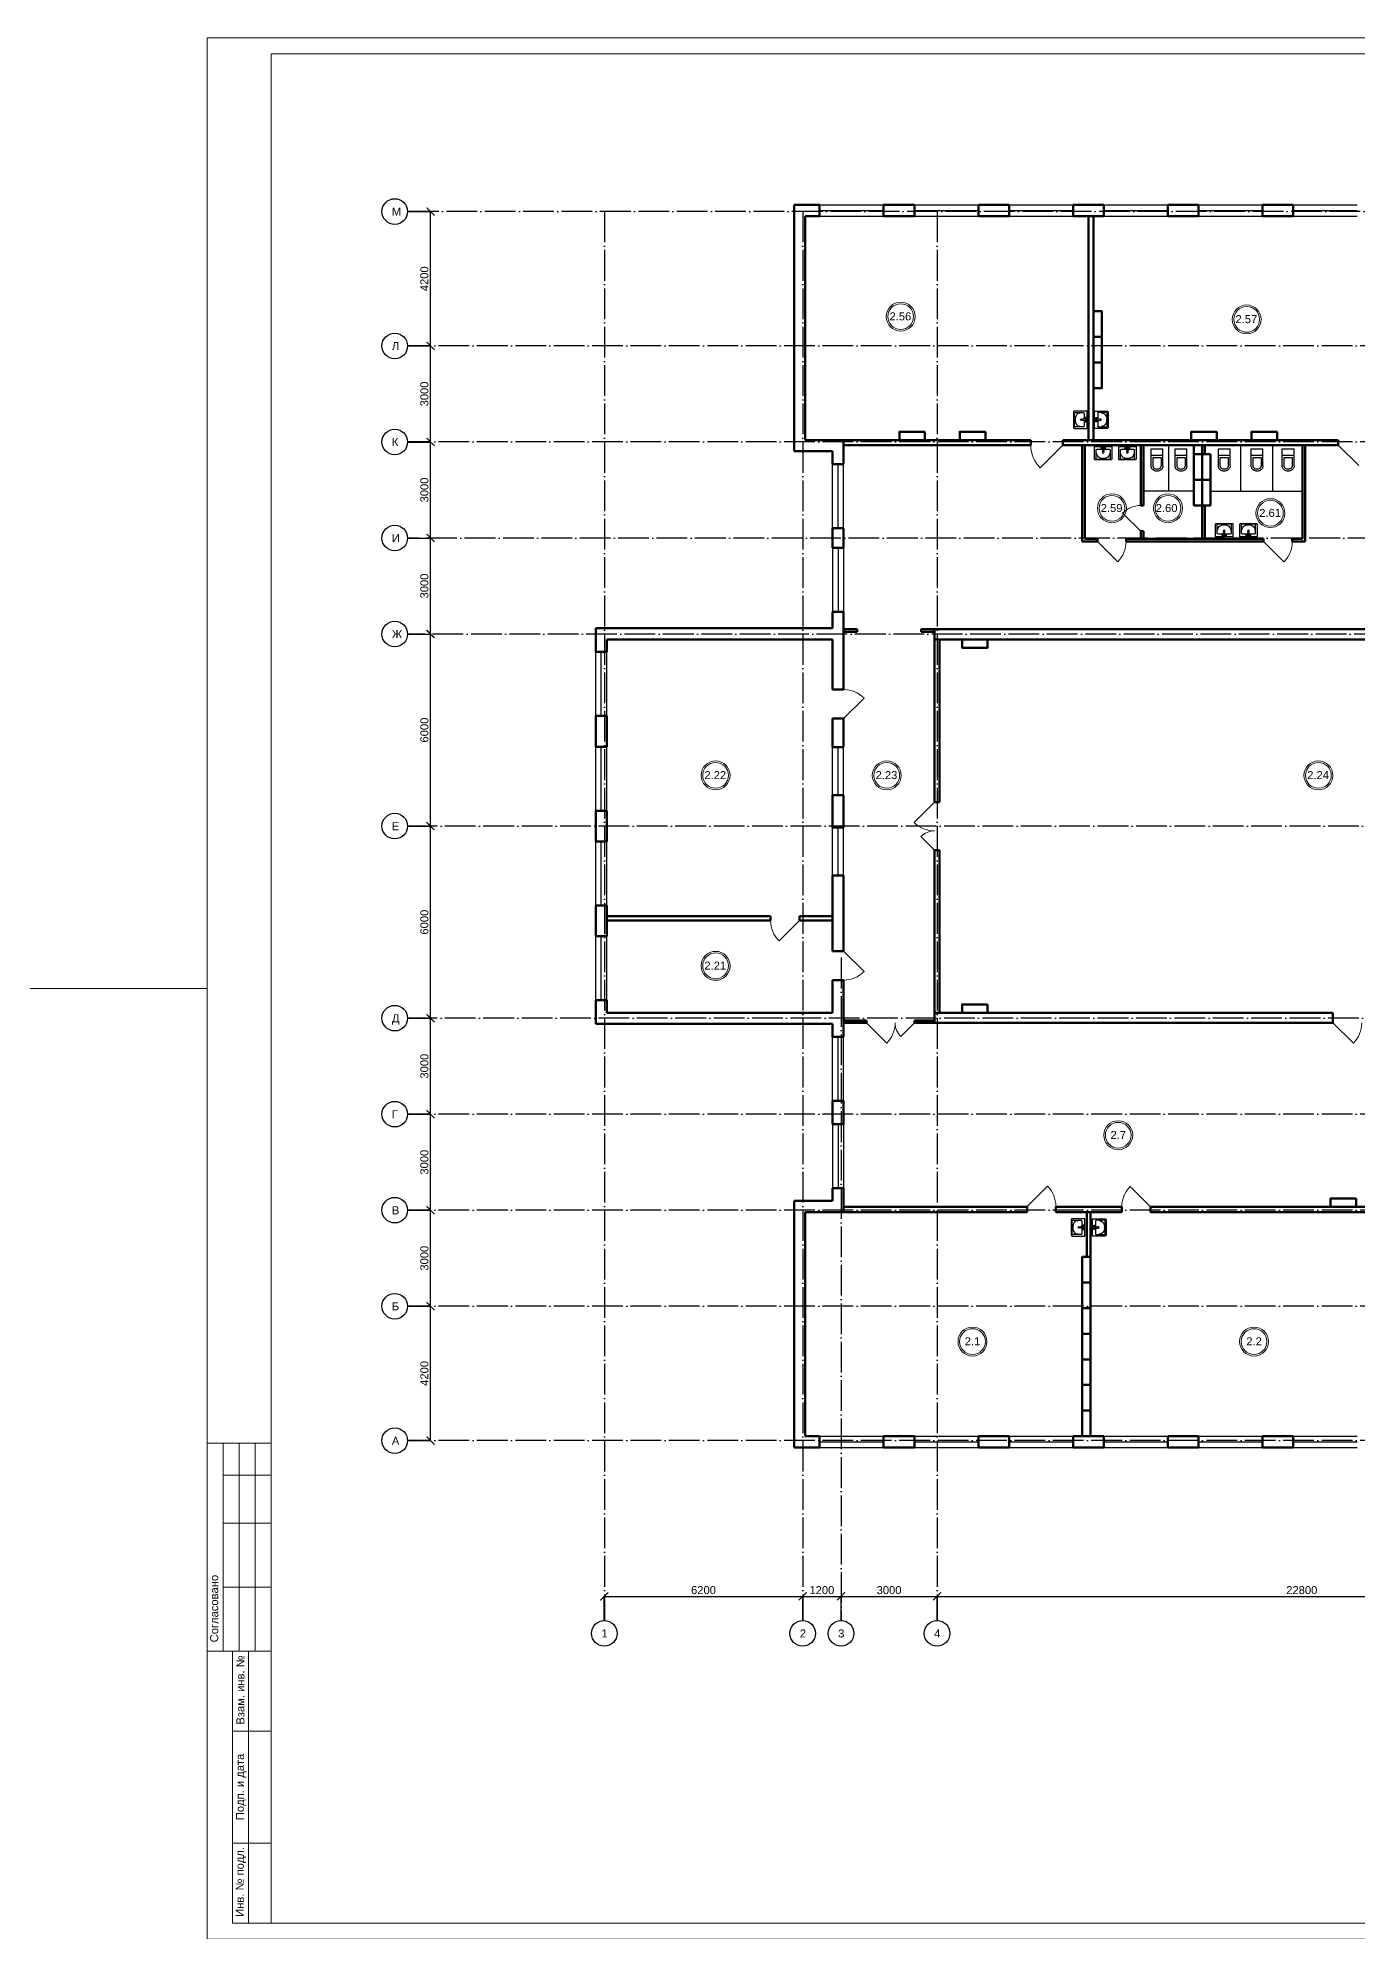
# Model space of a CAD drawing. Header units: millimetres. Extents: x 1982 to 10001982, y -1005230 to 4320529.
# Drawn here: x 2331984 to 2373220, y 1261006 to 1320156 of the extents above; entities that cross this region are included whole.
import ezdxf
from ezdxf.enums import TextEntityAlignment as Align

# ---------------------------------------------------------------- set-up
doc = ezdxf.new("R2010")
doc.units = ezdxf.units.MM
doc.linetypes.add('ACAD_ISO04W100', pattern=[30, 24, -3, 0, -3])
for name, color, linetype, lineweight in [('Level 50', 7, 'Continuous', 0), ('Level 63', 7, 'Continuous', 0), ('Двери', 250, 'Continuous', 5), ('Стены', 7, 'Continuous', 50)]:
    doc.layers.add(name, color=color, linetype=linetype, lineweight=lineweight)
for name, color, linetype in [('SANTEH', 7, 'Continuous'), ('Окна', 127, 'Continuous'), ('Оси', 30, 'Continuous'), ('Осн надпись', 7, 'Continuous'), ('размеры оси', 163, 'Continuous'), ('Сантехника', 7, 'Continuous')]:
    doc.layers.add(name, color=color, linetype=linetype)
doc.styles.get("Standard").update_dxf_attribs({"font": 'arial.ttf'})
doc.styles.add('Style-Arial', font='arial.ttf')
doc.dimstyles.new('100', dxfattribs={"dimtxt": 250, "dimasz": 250, "dimexe": 1.25, "dimexo": 0.625, "dimgap": 65, "dimtad": 1, "dimtxsty": 'Standard', "dimblk": 'ARCHTICK', "dimcen": 250, "dimadec": 0, "dimazin": 0, "dimtfac": 1, "dimtmove": 0, "dimatfit": 3, "dimldrblk": 'ARCHTICK', "dimfxl": 1, "dimarcsym": 0})

# ---------------------------------------------------------------- blocks, each defined once
blk = doc.blocks.new('*U49')
at = {"color": 7, "linetype": 'Continuous', "lineweight": 0}
for p, q in [((-63.075, 0), (-68.362, 0)), ((68.362, 0), (63.075, 0))]:
    blk.add_line(p, q, dxfattribs=at)
at = {"color": 7, "linetype": 'Continuous', "lineweight": 0, "flags": 128}
blk.add_lwpolyline([(63.075, 29.7), (63.075, -29.7), (-63.075, -29.7), (-63.075, 29.7), (63.075, 29.7)], close=True, dxfattribs=at)
at = {"layer": 'Level 50', "color": 7, "linetype": 'Continuous', "lineweight": 13}
for p, q in [((-61.075, 29.2), (-61.075, -29.2)), ((62.575, 29.2), (-61.075, 29.2)), ((62.575, -29.2), (-62.275, -29.2))]:
    blk.add_line(p, q, dxfattribs=at)
at = {"layer": 'Level 63', "color": 7, "linetype": 'Continuous', "lineweight": 13}
for p, q in [((-63.075, -14.2), (-61.075, -14.2)), ((-63.075, -14.2), (-63.075, -20.7)), ((-62.575, -14.2), (-62.575, -20.7)), ((-62.075, -14.2), (-62.075, -20.7)), ((-61.575, -14.2), (-61.575, -20.7)), ((-62.575, -15.2), (-61.075, -15.2)), ((-62.575, -16.7), (-61.075, -16.7)), ((-62.575, -18.7), (-61.075, -18.7)), ((-63.075, -20.7), (-61.075, -20.7)), ((-62.275, -20.7), (-61.075, -20.7)), ((-61.775, -29.2), (-61.775, -20.7)), ((-62.275, -23.2), (-61.075, -23.2)), ((-62.275, -26.7), (-61.075, -26.7))]:
    blk.add_line(p, q, dxfattribs=at)
at = {"layer": 'Level 63', "color": 7, "linetype": 'Continuous', "lineweight": 13, "flags": 128}
blk.add_lwpolyline([(-62.275, -29.2), (-62.275, -20.7)], dxfattribs=at)
at = {"layer": 'Level 63', "color": 7, "linetype": 'Continuous', "lineweight": 0, "style": 'Style-Arial'}
for s, p in [('Согласовано', (-62.851, -19.373)), ('Взам. инв. №', (-62.032, -21.916)), ('Подп. и дата', (-62.045, -24.945)), ('Инв. № подл.', (-62.05, -27.913))]:
    blk.add_text(s, height=0.25002, rotation=90, dxfattribs=at).set_placement(p, align=Align.MIDDLE_CENTER)
blk = doc.blocks.new('Rac7')
at = {"color": 0}
for p, q in [((-39501, -24232), (-39501, -23830)), ((-38961, -24232), (-39501, -24232)), ((-39474, -23808), (-38988, -23808)), ((-39457, -23859), (-39457, -24115)), ((-39032, -23838), (-39430, -23838)), ((-39430, -24136), (-39253, -24136)), ((-39297, -24164), (-39253, -24164)), ((-39297, -24194), (-39297, -24164)), ((-39165, -24194), (-39297, -24194)), ((-39253, -24186), (-39253, -24094)), ((-39253, -24186), (-39209, -24186)), ((-39221, -23855), (-39241, -23855)), ((-39209, -24186), (-39209, -24094)), ((-39209, -24136), (-39032, -24136)), ((-39209, -24164), (-39165, -24164)), ((-39165, -24164), (-39165, -24194)), ((-39005, -24115), (-39005, -23859)), ((-39005, -23859), (-39005, -23859)), ((-38961, -23830), (-38961, -24232))]:
    blk.add_line(p, q, dxfattribs=at)
at = {"color": 0, "extrusion": (0, 0, -1)}
for centre, major_axis, start_param, end_param in [((-39474, -23830), (-27, 0), 0, 1.570796), ((-39430, -23859), (-27, 0), 0, 1.570796), ((-39430, -24115), (-27, 0), -1.570796, 0), ((-39241, -24007), (-194, 0), 0, 1.570796), ((-39231, -24104), (-25.3, 0), 0.552816, 2.588777), ((-39221, -24007), (-194, 0), 1.570796, 3.141593), ((-39032, -23859), (-27, 0), 1.570796, 3.141593), ((-39032, -24115), (-27, 0), -3.141593, -1.570796), ((-38988, -23830), (-27, 0), 1.570796, 3.141593)]:
    blk.add_ellipse(centre, major_axis=major_axis, ratio=0.785714, start_param=start_param, end_param=end_param, dxfattribs=at)
blk.add_ellipse((-39231, -24048), major_axis=(-27.9, 0), ratio=0.785714, dxfattribs=at)
blk = doc.blocks.new('WC With Cistern_103')
at = {"layer": 'SANTEH', "linetype": 'Continuous'}
for p, q in [((0, 170), (0, 700)), ((370, 700), (0, 700)), ((370, 170), (370, 700)), ((370, 500), (0, 500)), ((60, 425), (60, 170)), ((310, 425), (60, 425)), ((310, 170), (310, 425))]:
    blk.add_line(p, q, dxfattribs=at)
for points in [[(0, 170), (1, 151), (4, 133), (10, 115), (17, 97), (27, 81), (38, 66), (51, 52), (65, 40)], [(60, 170), (61, 158), (63, 146), (66, 135), (71, 124), (77, 114), (84, 104), (92, 96), (101, 88)], [(65, 40), (92, 23), (122, 10), (153, 3), (185, 0), (217, 3), (248, 10), (278, 23), (305, 40)], [(101, 88), (120, 76), (141, 67), (163, 62), (185, 60), (207, 62), (229, 67), (250, 76), (269, 88)], [(269, 88), (278, 96), (286, 104), (293, 114), (299, 124), (304, 135), (307, 146), (309, 158), (310, 170)], [(305, 40), (319, 52), (332, 66), (343, 81), (353, 97), (360, 115), (366, 133), (369, 151), (370, 170)]]:
    blk.add_lwpolyline(points, dxfattribs=at)
blk = doc.blocks.new('_ArchTick')
at = {"color": 0, "linetype": 'ByBlock', "const_width": 0.15}
blk.add_lwpolyline([(-0.5, -0.5), (0.5, 0.5)], dxfattribs=at)
blk = doc.blocks.new('*D132')
at = {"layer": 'Defpoints', "color": 0, "lineweight": 0, "transparency": 16777216}
for p in [(2355890, 1271466), (2349690, 1270709), (2355890, 1270709)]:
    blk.add_point(p, dxfattribs=at)
at = {"layer": 'размеры оси', "color": 0, "lineweight": -2, "transparency": 16777216}
for p, q in [((2349690, 1270710), (2349690, 1271467)), ((2349690, 1271466), (2355890, 1271466)), ((2355890, 1270710), (2355890, 1271467))]:
    blk.add_line(p, q, dxfattribs=at)
at = {"layer": 'размеры оси', "color": 0, "lineweight": -2, "transparency": 16777216, "xscale": 250, "yscale": 250, "zscale": 250, "rotation": 180}
blk.add_blockref('_ArchTick', (2349690, 1271466), dxfattribs=at)
at = {"layer": 'размеры оси', "color": 0, "lineweight": -2, "transparency": 16777216, "xscale": 250, "yscale": 250, "zscale": 250}
blk.add_blockref('_ArchTick', (2355890, 1271466), dxfattribs=at)
at = {"layer": 'размеры оси', "color": 0, "transparency": 16777216, "insert": (2352790, 1271659), "char_height": 250, "attachment_point": 5}
blk.add_mtext('6200', dxfattribs=at)
blk = doc.blocks.new('*D133')
at = {"layer": 'Defpoints', "color": 0, "lineweight": 0, "transparency": 16777216}
for p in [(2357090, 1271466), (2355890, 1270709), (2357090, 1270709)]:
    blk.add_point(p, dxfattribs=at)
at = {"layer": 'размеры оси', "color": 0, "lineweight": -2, "transparency": 16777216}
for p, q in [((2355890, 1270710), (2355890, 1271467)), ((2355890, 1271466), (2357090, 1271466)), ((2357090, 1270710), (2357090, 1271467))]:
    blk.add_line(p, q, dxfattribs=at)
at = {"layer": 'размеры оси', "color": 0, "lineweight": -2, "transparency": 16777216, "xscale": 250, "yscale": 250, "zscale": 250, "rotation": 180}
blk.add_blockref('_ArchTick', (2355890, 1271466), dxfattribs=at)
at = {"layer": 'размеры оси', "color": 0, "lineweight": -2, "transparency": 16777216, "xscale": 250, "yscale": 250, "zscale": 250}
blk.add_blockref('_ArchTick', (2357090, 1271466), dxfattribs=at)
at = {"layer": 'размеры оси', "color": 0, "transparency": 16777216, "insert": (2356490, 1271659), "char_height": 250, "attachment_point": 5}
blk.add_mtext('1200', dxfattribs=at)
blk = doc.blocks.new('*D134')
at = {"layer": 'Defpoints', "color": 0, "lineweight": 0, "transparency": 16777216}
for p in [(2360090, 1271466), (2357090, 1270709), (2360090, 1270709)]:
    blk.add_point(p, dxfattribs=at)
at = {"layer": 'размеры оси', "color": 0, "lineweight": -2, "transparency": 16777216}
for p, q in [((2357090, 1270710), (2357090, 1271467)), ((2357090, 1271466), (2360090, 1271466)), ((2360090, 1270710), (2360090, 1271467))]:
    blk.add_line(p, q, dxfattribs=at)
at = {"layer": 'размеры оси', "color": 0, "lineweight": -2, "transparency": 16777216, "xscale": 250, "yscale": 250, "zscale": 250, "rotation": 180}
blk.add_blockref('_ArchTick', (2357090, 1271466), dxfattribs=at)
at = {"layer": 'размеры оси', "color": 0, "lineweight": -2, "transparency": 16777216, "xscale": 250, "yscale": 250, "zscale": 250}
blk.add_blockref('_ArchTick', (2360090, 1271466), dxfattribs=at)
at = {"layer": 'размеры оси', "color": 0, "transparency": 16777216, "insert": (2358590, 1271659), "char_height": 250, "attachment_point": 5}
blk.add_mtext('3000', dxfattribs=at)
blk = doc.blocks.new('*D135')
at = {"layer": 'Defpoints', "color": 0, "lineweight": 0, "transparency": 16777216}
for p in [(2382890, 1271466), (2360090, 1270709), (2382890, 1270709)]:
    blk.add_point(p, dxfattribs=at)
at = {"layer": 'размеры оси', "color": 0, "lineweight": -2, "transparency": 16777216}
for p, q in [((2360090, 1270710), (2360090, 1271467)), ((2360090, 1271466), (2382890, 1271466)), ((2382890, 1270710), (2382890, 1271467))]:
    blk.add_line(p, q, dxfattribs=at)
at = {"layer": 'размеры оси', "color": 0, "lineweight": -2, "transparency": 16777216, "xscale": 250, "yscale": 250, "zscale": 250, "rotation": 180}
blk.add_blockref('_ArchTick', (2360090, 1271466), dxfattribs=at)
at = {"layer": 'размеры оси', "color": 0, "lineweight": -2, "transparency": 16777216, "xscale": 250, "yscale": 250, "zscale": 250}
blk.add_blockref('_ArchTick', (2382890, 1271466), dxfattribs=at)
at = {"layer": 'размеры оси', "color": 0, "transparency": 16777216, "insert": (2371490, 1271659), "char_height": 250, "attachment_point": 5}
blk.add_mtext('22800', dxfattribs=at)
blk = doc.blocks.new('*D145')
at = {"layer": 'Defpoints', "color": 0, "lineweight": 0, "transparency": 16777216}
for p in [(2343541, 1280530), (2344259, 1280530), (2343541, 1276330)]:
    blk.add_point(p, dxfattribs=at)
at = {"layer": 'размеры оси', "color": 0, "lineweight": -2, "transparency": 16777216}
for p, q in [((2343541, 1280530), (2344260, 1280530)), ((2344259, 1276330), (2344259, 1280530)), ((2343541, 1276330), (2344260, 1276330))]:
    blk.add_line(p, q, dxfattribs=at)
at = {"layer": 'размеры оси', "color": 0, "lineweight": -2, "transparency": 16777216, "xscale": 250, "yscale": 250, "zscale": 250}
for p, rotation in [((2344259, 1280530), 90), ((2344259, 1276330), 270)]:
    blk.add_blockref('_ArchTick', p, dxfattribs=dict(at, rotation=rotation))
at = {"layer": 'размеры оси', "color": 0, "transparency": 16777216, "insert": (2344066, 1278430), "char_height": 250, "attachment_point": 5, "rotation": 90}
blk.add_mtext('4200', dxfattribs=at)
blk = doc.blocks.new('*D146')
at = {"layer": 'Defpoints', "color": 0, "lineweight": 0, "transparency": 16777216}
for p in [(2343541, 1283530), (2344259, 1283530), (2343541, 1280530)]:
    blk.add_point(p, dxfattribs=at)
at = {"layer": 'размеры оси', "color": 0, "lineweight": -2, "transparency": 16777216}
for p, q in [((2343541, 1283530), (2344260, 1283530)), ((2344259, 1280530), (2344259, 1283530)), ((2343541, 1280530), (2344260, 1280530))]:
    blk.add_line(p, q, dxfattribs=at)
at = {"layer": 'размеры оси', "color": 0, "lineweight": -2, "transparency": 16777216, "xscale": 250, "yscale": 250, "zscale": 250}
for p, rotation in [((2344259, 1283530), 90), ((2344259, 1280530), 270)]:
    blk.add_blockref('_ArchTick', p, dxfattribs=dict(at, rotation=rotation))
at = {"layer": 'размеры оси', "color": 0, "transparency": 16777216, "insert": (2344066, 1282030), "char_height": 250, "attachment_point": 5, "rotation": 90}
blk.add_mtext('3000', dxfattribs=at)
blk = doc.blocks.new('*D147')
at = {"layer": 'Defpoints', "color": 0, "lineweight": 0, "transparency": 16777216}
for p in [(2343541, 1286530), (2344259, 1286530), (2343541, 1283530)]:
    blk.add_point(p, dxfattribs=at)
at = {"layer": 'размеры оси', "color": 0, "lineweight": -2, "transparency": 16777216}
for p, q in [((2343541, 1286530), (2344260, 1286530)), ((2344259, 1283530), (2344259, 1286530)), ((2343541, 1283530), (2344260, 1283530))]:
    blk.add_line(p, q, dxfattribs=at)
at = {"layer": 'размеры оси', "color": 0, "lineweight": -2, "transparency": 16777216, "xscale": 250, "yscale": 250, "zscale": 250}
for p, rotation in [((2344259, 1286530), 90), ((2344259, 1283530), 270)]:
    blk.add_blockref('_ArchTick', p, dxfattribs=dict(at, rotation=rotation))
at = {"layer": 'размеры оси', "color": 0, "transparency": 16777216, "insert": (2344066, 1285030), "char_height": 250, "attachment_point": 5, "rotation": 90}
blk.add_mtext('3000', dxfattribs=at)
blk = doc.blocks.new('*D148')
at = {"layer": 'Defpoints', "color": 0, "lineweight": 0, "transparency": 16777216}
for p in [(2343541, 1289530), (2344259, 1289530), (2343541, 1286530)]:
    blk.add_point(p, dxfattribs=at)
at = {"layer": 'размеры оси', "color": 0, "lineweight": -2, "transparency": 16777216}
for p, q in [((2343541, 1289530), (2344260, 1289530)), ((2344259, 1286530), (2344259, 1289530)), ((2343541, 1286530), (2344260, 1286530))]:
    blk.add_line(p, q, dxfattribs=at)
at = {"layer": 'размеры оси', "color": 0, "lineweight": -2, "transparency": 16777216, "xscale": 250, "yscale": 250, "zscale": 250}
for p, rotation in [((2344259, 1289530), 90), ((2344259, 1286530), 270)]:
    blk.add_blockref('_ArchTick', p, dxfattribs=dict(at, rotation=rotation))
at = {"layer": 'размеры оси', "color": 0, "transparency": 16777216, "insert": (2344066, 1288030), "char_height": 250, "attachment_point": 5, "rotation": 90}
blk.add_mtext('3000', dxfattribs=at)
blk = doc.blocks.new('*D149')
at = {"layer": 'Defpoints', "color": 0, "lineweight": 0, "transparency": 16777216}
for p in [(2343541, 1295530), (2344259, 1295530), (2343541, 1289530)]:
    blk.add_point(p, dxfattribs=at)
at = {"layer": 'размеры оси', "color": 0, "lineweight": -2, "transparency": 16777216}
for p, q in [((2343541, 1295530), (2344260, 1295530)), ((2344259, 1289530), (2344259, 1295530)), ((2343541, 1289530), (2344260, 1289530))]:
    blk.add_line(p, q, dxfattribs=at)
at = {"layer": 'размеры оси', "color": 0, "lineweight": -2, "transparency": 16777216, "xscale": 250, "yscale": 250, "zscale": 250}
for p, rotation in [((2344259, 1295530), 90), ((2344259, 1289530), 270)]:
    blk.add_blockref('_ArchTick', p, dxfattribs=dict(at, rotation=rotation))
at = {"layer": 'размеры оси', "color": 0, "transparency": 16777216, "insert": (2344066, 1292530), "char_height": 250, "attachment_point": 5, "rotation": 90}
blk.add_mtext('6000', dxfattribs=at)
blk = doc.blocks.new('*D150')
at = {"layer": 'Defpoints', "color": 0, "lineweight": 0, "transparency": 16777216}
for p in [(2343541, 1301530), (2344259, 1301530), (2343541, 1295530)]:
    blk.add_point(p, dxfattribs=at)
at = {"layer": 'размеры оси', "color": 0, "lineweight": -2, "transparency": 16777216}
for p, q in [((2343541, 1301530), (2344260, 1301530)), ((2344259, 1295530), (2344259, 1301530)), ((2343541, 1295530), (2344260, 1295530))]:
    blk.add_line(p, q, dxfattribs=at)
at = {"layer": 'размеры оси', "color": 0, "lineweight": -2, "transparency": 16777216, "xscale": 250, "yscale": 250, "zscale": 250}
for p, rotation in [((2344259, 1301530), 90), ((2344259, 1295530), 270)]:
    blk.add_blockref('_ArchTick', p, dxfattribs=dict(at, rotation=rotation))
at = {"layer": 'размеры оси', "color": 0, "transparency": 16777216, "insert": (2344066, 1298530), "char_height": 250, "attachment_point": 5, "rotation": 90}
blk.add_mtext('6000', dxfattribs=at)
blk = doc.blocks.new('*D151')
at = {"layer": 'Defpoints', "color": 0, "lineweight": 0, "transparency": 16777216}
for p in [(2343541, 1304530), (2344259, 1304530), (2343541, 1301530)]:
    blk.add_point(p, dxfattribs=at)
at = {"layer": 'размеры оси', "color": 0, "lineweight": -2, "transparency": 16777216}
for p, q in [((2343541, 1304530), (2344260, 1304530)), ((2344259, 1301530), (2344259, 1304530)), ((2343541, 1301530), (2344260, 1301530))]:
    blk.add_line(p, q, dxfattribs=at)
at = {"layer": 'размеры оси', "color": 0, "lineweight": -2, "transparency": 16777216, "xscale": 250, "yscale": 250, "zscale": 250}
for p, rotation in [((2344259, 1304530), 90), ((2344259, 1301530), 270)]:
    blk.add_blockref('_ArchTick', p, dxfattribs=dict(at, rotation=rotation))
at = {"layer": 'размеры оси', "color": 0, "transparency": 16777216, "insert": (2344066, 1303030), "char_height": 250, "attachment_point": 5, "rotation": 90}
blk.add_mtext('3000', dxfattribs=at)
blk = doc.blocks.new('*D152')
at = {"layer": 'Defpoints', "color": 0, "lineweight": 0, "transparency": 16777216}
for p in [(2343541, 1307530), (2344259, 1307530), (2343541, 1304530)]:
    blk.add_point(p, dxfattribs=at)
at = {"layer": 'размеры оси', "color": 0, "lineweight": -2, "transparency": 16777216}
for p, q in [((2343541, 1307530), (2344260, 1307530)), ((2344259, 1304530), (2344259, 1307530)), ((2343541, 1304530), (2344260, 1304530))]:
    blk.add_line(p, q, dxfattribs=at)
at = {"layer": 'размеры оси', "color": 0, "lineweight": -2, "transparency": 16777216, "xscale": 250, "yscale": 250, "zscale": 250}
for p, rotation in [((2344259, 1307530), 90), ((2344259, 1304530), 270)]:
    blk.add_blockref('_ArchTick', p, dxfattribs=dict(at, rotation=rotation))
at = {"layer": 'размеры оси', "color": 0, "transparency": 16777216, "insert": (2344066, 1306030), "char_height": 250, "attachment_point": 5, "rotation": 90}
blk.add_mtext('3000', dxfattribs=at)
blk = doc.blocks.new('*D153')
at = {"layer": 'Defpoints', "color": 0, "lineweight": 0, "transparency": 16777216}
for p in [(2343541, 1310530), (2344259, 1310530), (2343541, 1307530)]:
    blk.add_point(p, dxfattribs=at)
at = {"layer": 'размеры оси', "color": 0, "lineweight": -2, "transparency": 16777216}
for p, q in [((2343541, 1310530), (2344260, 1310530)), ((2344259, 1307530), (2344259, 1310530)), ((2343541, 1307530), (2344260, 1307530))]:
    blk.add_line(p, q, dxfattribs=at)
at = {"layer": 'размеры оси', "color": 0, "lineweight": -2, "transparency": 16777216, "xscale": 250, "yscale": 250, "zscale": 250}
for p, rotation in [((2344259, 1310530), 90), ((2344259, 1307530), 270)]:
    blk.add_blockref('_ArchTick', p, dxfattribs=dict(at, rotation=rotation))
at = {"layer": 'размеры оси', "color": 0, "transparency": 16777216, "insert": (2344066, 1309030), "char_height": 250, "attachment_point": 5, "rotation": 90}
blk.add_mtext('3000', dxfattribs=at)
blk = doc.blocks.new('*D154')
at = {"layer": 'Defpoints', "color": 0, "lineweight": 0, "transparency": 16777216}
for p in [(2343541, 1314730), (2344259, 1314730), (2343541, 1310530)]:
    blk.add_point(p, dxfattribs=at)
at = {"layer": 'размеры оси', "color": 0, "lineweight": -2, "transparency": 16777216}
for p, q in [((2343541, 1314730), (2344260, 1314730)), ((2344259, 1310530), (2344259, 1314730)), ((2343541, 1310530), (2344260, 1310530))]:
    blk.add_line(p, q, dxfattribs=at)
at = {"layer": 'размеры оси', "color": 0, "lineweight": -2, "transparency": 16777216, "xscale": 250, "yscale": 250, "zscale": 250}
for p, rotation in [((2344259, 1314730), 90), ((2344259, 1310530), 270)]:
    blk.add_blockref('_ArchTick', p, dxfattribs=dict(at, rotation=rotation))
at = {"layer": 'размеры оси', "color": 0, "transparency": 16777216, "insert": (2344066, 1312630), "char_height": 250, "attachment_point": 5, "rotation": 90}
blk.add_mtext('4200', dxfattribs=at)

msp = doc.modelspace()

# ---------------------------------------------------------------- linework, layer by layer
for p, q in [((2356820.421, 1296493.788), (2356820.421, 1297993.788)), ((2356995.421, 1296493.788), (2356995.421, 1297993.788)), ((2357170.421, 1296493.788), (2357170.421, 1297993.788)), ((2356820.421, 1293984.921), (2356820.421, 1295484.921)), ((2356995.421, 1293984.921), (2356995.421, 1295484.921)), ((2357170.421, 1293984.921), (2357170.421, 1295484.921))]:
    msp.add_line(p, q)
at = {"color": 7, "linetype": 'Continuous', "lineweight": 13}
for centre, radius in [((2358953.596, 1311447.68), 452.013), ((2358953.596, 1311447.68), 402.013), ((2369767.338, 1311360.483), 452.013), ((2369767.338, 1311360.483), 402.013), ((2365555.927, 1305459.335), 452.013), ((2365555.927, 1305459.335), 402.013), ((2367309.092, 1305459.335), 452.013), ((2367309.092, 1305459.335), 402.013), ((2370509.86, 1305307.162), 452.013), ((2370509.86, 1305307.162), 402.013), ((2353168.014, 1297115.847), 452.013), ((2353168.014, 1297115.847), 402.013), ((2358518.207, 1297115.847), 452.013), ((2358518.207, 1297115.847), 402.013), ((2372009.564, 1297115.847), 452.013), ((2372009.564, 1297115.847), 402.013), ((2353168.014, 1291164.206), 452.013), ((2353168.014, 1291164.206), 402.013), ((2365752.872, 1285872.407), 452.013), ((2365752.872, 1285872.407), 402.013), ((2361197.273, 1279425.895), 452.013), ((2361197.273, 1279425.895), 402.013), ((2369998.288, 1279425.895), 452.013), ((2369998.288, 1279425.895), 402.013)]:
    msp.add_circle(centre, radius, dxfattribs=at)
at = {"layer": 'SANTEH'}
for p, q in [((2367330.421, 1305994.72), (2367330.421, 1307430.265)), ((2369588.273, 1305994.72), (2369588.273, 1307430.265)), ((2370582.406, 1305994.72), (2370582.406, 1307430.265)), ((2368120.421, 1305994.72), (2366540.421, 1305994.72)), ((2368640.421, 1305994.72), (2371510.421, 1305994.72))]:
    msp.add_line(p, q, dxfattribs=at)
at = {"layer": 'Двери'}
for p, q in [((2364020.421, 1307430.265), (2363313.314, 1306723.158)), ((2372631.927, 1307430.265), (2373268.323, 1306793.869)), ((2366460.421, 1304748.239), (2365886.044, 1305305.098)), ((2365099.849, 1304420.265), (2365736.245, 1303783.869)), ((2370292.074, 1304420.265), (2370928.47, 1303783.869)), ((2357170.421, 1298894.639), (2357806.817, 1299531.035)), ((2360010.421, 1296280.265), (2359374.025, 1295643.869)), ((2360010.421, 1294780.265), (2359586.157, 1295204.529)), ((2355787.129, 1292580.265), (2355150.733, 1291943.869)), ((2357170.421, 1291619.467), (2357806.817, 1290983.071)), ((2357880.421, 1289380.265), (2358516.817, 1288743.869)), ((2359380.421, 1289380.265), (2358956.157, 1288956.001)), ((2372464.975, 1289380.265), (2373101.371, 1288743.869)), ((2362903.605, 1283647.794), (2363540.001, 1284284.19)), ((2366763.361, 1283630.265), (2366126.965, 1284266.661))]:
    msp.add_line(p, q, dxfattribs=at)
for centre, radius, start, end in [((2364020.421, 1307430.265), 1000, 180, 225), ((2366460.421, 1304748.239), 800, 90.88722196, 135.88722198), ((2365099.849, 1304420.265), 900, 315, 0), ((2370292.074, 1304420.265), 900, 315, 0), ((2357170.421, 1298894.639), 900, 45, 90), ((2360010.421, 1296280.265), 900, 225, 270), ((2360010.421, 1294780.265), 600, 90, 135), ((2355787.129, 1292580.265), 900, 180, 225), ((2357170.421, 1291619.467), 900, 270, 315), ((2357880.421, 1289380.265), 900, 315, 0), ((2359380.421, 1289380.265), 600, 180, 225), ((2372464.975, 1289380.265), 900, 315, 0), ((2362903.605, 1283647.794), 900, 0, 45), ((2366763.361, 1283630.265), 900, 135, 180)]:
    msp.add_arc(centre, radius, start, end, dxfattribs=at)
at = {"layer": 'Окна'}
for p, q in [((2356420.421, 1314940.265), (2358420.421, 1314940.265)), ((2359380.421, 1314940.265), (2361380.421, 1314940.265)), ((2362340.421, 1314940.265), (2364340.421, 1314940.265)), ((2365300.421, 1314940.265), (2367300.421, 1314940.265)), ((2368260.421, 1314940.265), (2370260.421, 1314940.265)), ((2371220.421, 1314940.265), (2373220.421, 1314940.265)), ((2356420.421, 1314765.265), (2358420.421, 1314765.265)), ((2356420.421, 1314590.265), (2358420.421, 1314590.265)), ((2359380.421, 1314765.265), (2361380.421, 1314765.265)), ((2359380.421, 1314590.265), (2361380.421, 1314590.265)), ((2362340.421, 1314765.265), (2364340.421, 1314765.265)), ((2362340.421, 1314590.265), (2364340.421, 1314590.265)), ((2365300.421, 1314765.265), (2367300.421, 1314765.265)), ((2365300.421, 1314590.265), (2367300.421, 1314590.265)), ((2368260.421, 1314765.265), (2370260.421, 1314765.265)), ((2368260.421, 1314590.265), (2370260.421, 1314590.265)), ((2371220.421, 1314765.265), (2373220.421, 1314765.265)), ((2371220.421, 1314590.265), (2373220.421, 1314590.265)), ((2356820.421, 1304840.265), (2356820.421, 1306840.265)), ((2356995.421, 1304840.265), (2356995.421, 1306840.265)), ((2357170.421, 1304840.265), (2357170.421, 1306840.265)), ((2356820.421, 1304220.265), (2356820.421, 1302220.265)), ((2356820.421, 1304110.265), (2356820.421, 1303860.265)), ((2356995.421, 1304220.265), (2356995.421, 1302220.265)), ((2357170.421, 1304220.265), (2357170.421, 1302220.265)), ((2357170.421, 1304110.265), (2357170.421, 1303860.265)), ((2356820.421, 1302220.265), (2356820.421, 1302110.265)), ((2357170.421, 1302220.265), (2357170.421, 1302110.265)), ((2349420.421, 1298970.265), (2349420.421, 1300970.265)), ((2349595.421, 1298970.265), (2349595.421, 1300970.265)), ((2349770.421, 1298970.265), (2349770.421, 1300970.265)), ((2349420.421, 1296010.265), (2349420.421, 1298010.265)), ((2349595.421, 1296010.265), (2349595.421, 1298010.265)), ((2349770.421, 1296010.265), (2349770.421, 1298010.265)), ((2349420.421, 1293050.265), (2349420.421, 1295050.265)), ((2349595.421, 1293050.265), (2349595.421, 1295050.265)), ((2349770.421, 1293050.265), (2349770.421, 1295050.265)), ((2349420.421, 1290090.265), (2349420.421, 1292090.265)), ((2349595.421, 1290090.265), (2349595.421, 1292090.265)), ((2349770.421, 1290090.265), (2349770.421, 1292090.265)), ((2356820.421, 1286950.265), (2356820.421, 1288950.265)), ((2356995.421, 1286950.265), (2356995.421, 1288950.265)), ((2357170.421, 1286950.265), (2357170.421, 1288950.265)), ((2356820.421, 1286220.265), (2356820.421, 1284220.265)), ((2356995.421, 1286220.265), (2356995.421, 1284220.265)), ((2357170.421, 1286220.265), (2357170.421, 1284220.265)), ((2356420.421, 1276470.265), (2358420.421, 1276470.265)), ((2359380.421, 1276470.265), (2361380.421, 1276470.265)), ((2362340.421, 1276470.265), (2364340.421, 1276470.265)), ((2365300.421, 1276470.265), (2367300.421, 1276470.265)), ((2368260.421, 1276470.265), (2370260.421, 1276470.265)), ((2371220.421, 1276470.265), (2373220.421, 1276470.265)), ((2356420.421, 1276295.265), (2358420.421, 1276295.265)), ((2356420.421, 1276120.265), (2358420.421, 1276120.265)), ((2359380.421, 1276295.265), (2361380.421, 1276295.265)), ((2359380.421, 1276120.265), (2361380.421, 1276120.265)), ((2362340.421, 1276295.265), (2364340.421, 1276295.265)), ((2362340.421, 1276120.265), (2364340.421, 1276120.265)), ((2365300.421, 1276295.265), (2367300.421, 1276295.265)), ((2365300.421, 1276120.265), (2367300.421, 1276120.265)), ((2368260.421, 1276295.265), (2370260.421, 1276295.265)), ((2368260.421, 1276120.265), (2370260.421, 1276120.265)), ((2371220.421, 1276295.265), (2373220.421, 1276295.265)), ((2371220.421, 1276120.265), (2373220.421, 1276120.265))]:
    msp.add_line(p, q, dxfattribs=at)
at = {"layer": 'Оси', "linetype": 'ACAD_ISO04W100', "ltscale": 40}
for p, q in [((2428521.122, 1314730.265), (2343540.724, 1314730.265)), ((2349690.421, 1314730.265), (2349690.421, 1270708.888)), ((2355890.421, 1314730.265), (2355890.421, 1270708.888)), ((2360090.421, 1314730.265), (2360090.421, 1270708.888)), ((2428276.32, 1310530.265), (2343540.724, 1310530.265)), ((2428276.32, 1307530.265), (2343540.724, 1307530.265)), ((2427890.421, 1304530.265), (2343540.724, 1304530.265)), ((2434090.421, 1301530.265), (2343540.724, 1301530.265)), ((2434475.298, 1295530.265), (2343540.724, 1295530.265)), ((2357090.421, 1291420.529), (2357090.421, 1270708.888)), ((2434475.298, 1289530.265), (2343540.724, 1289530.265)), ((2428276.32, 1286530.265), (2343540.724, 1286530.265)), ((2428276.32, 1283530.265), (2343540.724, 1283530.265)), ((2428276.32, 1280530.265), (2343540.724, 1280530.265)), ((2428276.32, 1276330.265), (2343540.724, 1276330.265))]:
    msp.add_line(p, q, dxfattribs=at)
at = {"layer": 'Осн надпись', "ltscale": 40}
for centre in [(2343140.724, 1314730.265), (2343140.724, 1310530.265), (2343140.724, 1307530.265), (2343140.724, 1304530.265), (2343140.724, 1301530.265), (2343140.724, 1295530.265), (2343140.724, 1289530.265), (2343140.724, 1286530.265), (2343140.724, 1283530.265), (2343140.724, 1280530.265), (2343140.724, 1276330.265), (2349690.421, 1270308.888), (2355890.421, 1270308.888), (2357090.421, 1270308.888), (2360090.421, 1270308.888)]:
    msp.add_circle(centre, 400, dxfattribs=at)
at = {"layer": 'Стены'}
for p, q in [((2355620.421, 1314940.265), (2355620.421, 1307240.265)), ((2355620.421, 1314940.265), (2356420.421, 1314940.265)), ((2356420.421, 1314590.265), (2356420.421, 1314940.265)), ((2358420.421, 1314940.265), (2359380.421, 1314940.265)), ((2358420.421, 1314590.265), (2358420.421, 1314940.265)), ((2359380.421, 1314590.265), (2359380.421, 1314940.265)), ((2361380.421, 1314940.265), (2362340.421, 1314940.265)), ((2361380.421, 1314590.265), (2361380.421, 1314940.265)), ((2362340.421, 1314590.265), (2362340.421, 1314940.265)), ((2364340.421, 1314940.265), (2365300.421, 1314940.265)), ((2364340.421, 1314590.265), (2364340.421, 1314940.265)), ((2365300.421, 1314590.265), (2365300.421, 1314940.265)), ((2367300.421, 1314940.265), (2368260.421, 1314940.265)), ((2367300.421, 1314590.265), (2367300.421, 1314940.265)), ((2368260.421, 1314590.265), (2368260.421, 1314940.265)), ((2370260.421, 1314940.265), (2371220.421, 1314940.265)), ((2370260.421, 1314590.265), (2370260.421, 1314940.265)), ((2371220.421, 1314590.265), (2371220.421, 1314940.265)), ((2355970.421, 1314590.265), (2355970.421, 1307590.265)), ((2355970.421, 1314590.265), (2356420.421, 1314590.265)), ((2358420.421, 1314590.265), (2359380.421, 1314590.265)), ((2361380.421, 1314590.265), (2362340.421, 1314590.265)), ((2364340.421, 1314590.265), (2365300.421, 1314590.265)), ((2364820.421, 1307590.265), (2364820.421, 1314590.265)), ((2364980.421, 1307590.265), (2364980.421, 1314590.265)), ((2367300.421, 1314590.265), (2368260.421, 1314590.265)), ((2370260.421, 1314590.265), (2371220.421, 1314590.265)), ((2355620.421, 1307240.265), (2356820.421, 1307240.265)), ((2355970.421, 1307590.265), (2363020.421, 1307590.265)), ((2356820.421, 1306840.265), (2356820.421, 1307240.265)), ((2357170.421, 1306840.265), (2357170.421, 1307590.265)), ((2357170.421, 1307430.265), (2363020.421, 1307430.265)), ((2363020.421, 1307590.265), (2363020.421, 1307430.265)), ((2364020.421, 1307590.265), (2364020.421, 1307430.265)), ((2364020.421, 1307590.265), (2372631.927, 1307590.265)), ((2364020.421, 1307430.265), (2372631.927, 1307430.265)), ((2364630.421, 1304420.265), (2364630.421, 1307430.265)), ((2364710.421, 1304500.265), (2364710.421, 1307430.265)), ((2366460.421, 1307430.265), (2366460.421, 1305548.239)), ((2366540.421, 1307430.265), (2366540.421, 1305548.239)), ((2368120.421, 1307430.265), (2368640.421, 1307430.265)), ((2368120.421, 1305930.265), (2368120.421, 1307430.265)), ((2368380.421, 1304500.265), (2368380.421, 1307430.265)), ((2368460.421, 1307148.239), (2368460.421, 1307430.265)), ((2371510.421, 1304500.265), (2371510.421, 1307430.265)), ((2371590.421, 1304420.265), (2371590.421, 1307430.265)), ((2372631.927, 1307590.265), (2372631.927, 1307430.265)), ((2356820.421, 1306840.265), (2357170.421, 1306840.265)), ((2364710.421, 1307148.239), (2364710.421, 1305548.239)), ((2368640.421, 1307148.239), (2368120.421, 1307148.239)), ((2368120.421, 1307148.239), (2368120.421, 1305548.239)), ((2368380.421, 1305548.239), (2368380.421, 1307148.239)), ((2368640.421, 1307148.239), (2368640.421, 1305548.239)), ((2368120.421, 1306348.239), (2368640.421, 1306348.239)), ((2366460.421, 1305548.239), (2366540.421, 1305548.239)), ((2368120.421, 1305548.239), (2368640.421, 1305548.239)), ((2368460.421, 1304500.265), (2368460.421, 1305548.239)), ((2356820.421, 1304220.265), (2356820.421, 1304840.265)), ((2356820.421, 1304840.265), (2357170.421, 1304840.265)), ((2357170.421, 1304500.265), (2357170.421, 1304840.265)), ((2357170.421, 1304220.265), (2357170.421, 1304500.265)), ((2365099.849, 1304420.265), (2364630.421, 1304420.265)), ((2365099.849, 1304500.265), (2364710.421, 1304500.265)), ((2365099.849, 1304500.265), (2365099.849, 1304420.265)), ((2370292.074, 1304500.265), (2365999.849, 1304500.265)), ((2365999.849, 1304500.265), (2365999.849, 1304420.265)), ((2370292.074, 1304420.265), (2365999.849, 1304420.265)), ((2366460.421, 1304748.239), (2366460.421, 1304500.265)), ((2366460.421, 1304748.239), (2366540.421, 1304748.239)), ((2366540.421, 1304748.239), (2366540.421, 1304500.265)), ((2370292.074, 1304500.265), (2370292.074, 1304420.265)), ((2371510.421, 1304500.265), (2371192.074, 1304500.265)), ((2371192.074, 1304500.265), (2371192.074, 1304420.265)), ((2371590.421, 1304420.265), (2371192.074, 1304420.265)), ((2356820.421, 1304220.265), (2357170.421, 1304220.265)), ((2356820.421, 1301710.265), (2356820.421, 1302220.265)), ((2356820.421, 1302220.265), (2357170.421, 1302220.265)), ((2357170.421, 1299794.639), (2357170.421, 1302220.265)), ((2349420.421, 1301710.265), (2356820.421, 1301710.265)), ((2349420.421, 1300970.265), (2349420.421, 1301710.265)), ((2349770.421, 1301360.265), (2356820.421, 1301360.265)), ((2349770.421, 1300970.265), (2349770.421, 1301360.265)), ((2356820.421, 1299794.639), (2356820.421, 1301360.265)), ((2357590.421, 1301680.265), (2357170.421, 1301680.265)), ((2357590.421, 1301600.265), (2357170.421, 1301600.265)), ((2357590.421, 1301680.265), (2357590.421, 1301600.265)), ((2360010.421, 1301680.265), (2359590.421, 1301680.265)), ((2359590.421, 1301680.265), (2359590.421, 1301600.265)), ((2360010.421, 1301600.265), (2359590.421, 1301600.265)), ((2360010.421, 1301680.265), (2391140.421, 1301680.265)), ((2360010.421, 1296280.265), (2360010.421, 1301680.265)), ((2360010.421, 1301360.265), (2391140.421, 1301360.265)), ((2360170.421, 1296280.265), (2360170.421, 1301360.265)), ((2349770.421, 1300970.265), (2349420.421, 1300970.265)), ((2356820.421, 1299794.639), (2357170.421, 1299794.639)), ((2349420.421, 1298010.265), (2349420.421, 1298970.265)), ((2349770.421, 1298970.265), (2349420.421, 1298970.265)), ((2349770.421, 1298010.265), (2349770.421, 1298970.265)), ((2356820.421, 1297993.788), (2356820.421, 1298894.639)), ((2356820.421, 1298894.639), (2357170.421, 1298894.639)), ((2357170.421, 1297993.788), (2357170.421, 1298894.639)), ((2349770.421, 1298010.265), (2349420.421, 1298010.265)), ((2356820.421, 1297993.788), (2357170.421, 1297993.788)), ((2349420.421, 1295050.265), (2349420.421, 1296010.265)), ((2349770.421, 1296010.265), (2349420.421, 1296010.265)), ((2349770.421, 1295050.265), (2349770.421, 1296010.265)), ((2356820.421, 1295484.921), (2356820.421, 1296493.788)), ((2356820.421, 1296493.788), (2357170.421, 1296493.788)), ((2357170.421, 1295484.921), (2357170.421, 1296493.788)), ((2360010.421, 1296280.265), (2360170.421, 1296280.265)), ((2356820.421, 1295484.921), (2357170.421, 1295484.921)), ((2349770.421, 1295050.265), (2349420.421, 1295050.265)), ((2360010.421, 1289380.265), (2360010.421, 1294780.265)), ((2360010.421, 1294780.265), (2360170.421, 1294780.265)), ((2360170.421, 1289700.265), (2360170.421, 1294780.265)), ((2356820.421, 1291619.467), (2356820.421, 1293984.921)), ((2356820.421, 1293984.921), (2357170.421, 1293984.921)), ((2357170.421, 1291619.467), (2357170.421, 1293984.921)), ((2349420.421, 1292090.265), (2349420.421, 1293050.265)), ((2349770.421, 1293050.265), (2349420.421, 1293050.265)), ((2349770.421, 1292090.265), (2349770.421, 1293050.265)), ((2349770.421, 1292720.265), (2354887.129, 1292720.265)), ((2349770.421, 1292580.265), (2354887.129, 1292580.265)), ((2354887.129, 1292720.265), (2354887.129, 1292580.265)), ((2355787.129, 1292720.265), (2356820.421, 1292720.265)), ((2355787.129, 1292720.265), (2355787.129, 1292580.265)), ((2355787.129, 1292580.265), (2356820.421, 1292580.265)), ((2349770.421, 1292090.265), (2349420.421, 1292090.265)), ((2356820.421, 1291619.467), (2357170.421, 1291619.467)), ((2356820.421, 1289700.265), (2356820.421, 1290719.467)), ((2356820.421, 1290719.467), (2357170.421, 1290719.467)), ((2357170.421, 1288950.265), (2357170.421, 1290719.467)), ((2349420.421, 1289350.265), (2349420.421, 1290090.265)), ((2349770.421, 1290090.265), (2349420.421, 1290090.265)), ((2349770.421, 1289700.265), (2349770.421, 1290090.265)), ((2349770.421, 1289700.265), (2356820.421, 1289700.265)), ((2360010.421, 1289700.265), (2372464.975, 1289700.265)), ((2372464.975, 1289700.265), (2372464.975, 1289380.265)), ((2349420.421, 1289350.265), (2356820.421, 1289350.265)), ((2356820.421, 1288950.265), (2356820.421, 1289350.265)), ((2356820.421, 1288950.265), (2357170.421, 1288950.265)), ((2357880.421, 1289460.265), (2357170.421, 1289460.265)), ((2357880.421, 1289380.265), (2357170.421, 1289380.265)), ((2357880.421, 1289380.265), (2357880.421, 1289460.265)), ((2360010.421, 1289460.265), (2359380.421, 1289460.265)), ((2359380.421, 1289380.265), (2359380.421, 1289460.265)), ((2360090.421, 1289380.265), (2359380.421, 1289380.265)), ((2360010.421, 1289380.265), (2372464.975, 1289380.265)), ((2356820.421, 1286220.265), (2356820.421, 1286950.265)), ((2356820.421, 1286950.265), (2357170.421, 1286950.265)), ((2357170.421, 1286220.265), (2357170.421, 1286950.265)), ((2356820.421, 1286220.265), (2357170.421, 1286220.265)), ((2356820.421, 1284220.265), (2357170.421, 1284220.265)), ((2356820.421, 1283820.265), (2356820.421, 1284220.265)), ((2357170.421, 1283470.265), (2357170.421, 1284220.265)), ((2355620.421, 1276120.265), (2355620.421, 1283820.265)), ((2355620.421, 1283820.265), (2356820.421, 1283820.265)), ((2357170.421, 1283630.265), (2362903.605, 1283630.265)), ((2362903.605, 1283470.265), (2362903.605, 1283630.265)), ((2363803.605, 1283630.265), (2365863.361, 1283630.265)), ((2363803.605, 1283470.265), (2363803.605, 1283630.265)), ((2365863.361, 1283470.265), (2365863.361, 1283630.265)), ((2366763.361, 1283630.265), (2374691.999, 1283630.265)), ((2366763.361, 1283470.265), (2366763.361, 1283630.265)), ((2355970.421, 1276470.265), (2355970.421, 1283470.265)), ((2355970.421, 1283470.265), (2362903.605, 1283470.265)), ((2363803.605, 1283470.265), (2365863.361, 1283470.265)), ((2364770.421, 1282070.265), (2364770.421, 1283470.265)), ((2364890.421, 1282070.265), (2364890.421, 1283470.265)), ((2366763.361, 1283470.265), (2374691.999, 1283470.265)), ((2355970.421, 1276470.265), (2356420.421, 1276470.265)), ((2356420.421, 1276470.265), (2356420.421, 1276120.265)), ((2358420.421, 1276470.265), (2359380.421, 1276470.265)), ((2358420.421, 1276470.265), (2358420.421, 1276120.265)), ((2359380.421, 1276470.265), (2359380.421, 1276120.265)), ((2361380.421, 1276470.265), (2362340.421, 1276470.265)), ((2361380.421, 1276470.265), (2361380.421, 1276120.265)), ((2362340.421, 1276470.265), (2362340.421, 1276120.265)), ((2364340.421, 1276470.265), (2365300.421, 1276470.265)), ((2364340.421, 1276470.265), (2364340.421, 1276120.265)), ((2365300.421, 1276470.265), (2365300.421, 1276120.265)), ((2367300.421, 1276470.265), (2368260.421, 1276470.265)), ((2367300.421, 1276470.265), (2367300.421, 1276120.265)), ((2368260.421, 1276470.265), (2368260.421, 1276120.265)), ((2370260.421, 1276470.265), (2371220.421, 1276470.265)), ((2370260.421, 1276470.265), (2370260.421, 1276120.265)), ((2371220.421, 1276470.265), (2371220.421, 1276120.265)), ((2355620.421, 1276120.265), (2356420.421, 1276120.265)), ((2358420.421, 1276120.265), (2359380.421, 1276120.265)), ((2361380.421, 1276120.265), (2362340.421, 1276120.265)), ((2364340.421, 1276120.265), (2365300.421, 1276120.265)), ((2367300.421, 1276120.265), (2368260.421, 1276120.265)), ((2370260.421, 1276120.265), (2371220.421, 1276120.265))]:
    msp.add_line(p, q, dxfattribs=at)
for points in [[(2364980.421, 1310812.903), (2365240.421, 1310812.903), (2365240.421, 1311612.903), (2364980.421, 1311612.903)], [(2364980.421, 1310012.903), (2365240.421, 1310012.903), (2365240.421, 1310812.903), (2364980.421, 1310812.903)], [(2364980.421, 1309212.903), (2365240.421, 1309212.903), (2365240.421, 1310012.903), (2364980.421, 1310012.903)], [(2359711.121, 1307850.265), (2359711.121, 1307590.265), (2358911.121, 1307590.265), (2358911.121, 1307850.265)], [(2361601.235, 1307850.265), (2361601.235, 1307590.265), (2360801.235, 1307590.265), (2360801.235, 1307850.265)], [(2368832.908, 1307850.265), (2368832.908, 1307590.265), (2368032.908, 1307590.265), (2368032.908, 1307850.265)], [(2370723.022, 1307850.265), (2370723.022, 1307590.265), (2369923.022, 1307590.265), (2369923.022, 1307850.265)], [(2368120.421, 1305548.239), (2368380.421, 1305548.239), (2368380.421, 1306348.239), (2368120.421, 1306348.239)], [(2361670.421, 1301360.265), (2361670.421, 1301100.265), (2360870.421, 1301100.265), (2360870.421, 1301360.265)], [(2361670.421, 1289960.265), (2361670.421, 1289700.265), (2360870.421, 1289700.265), (2360870.421, 1289960.265)], [(2373185.327, 1283890.265), (2373185.327, 1283630.265), (2372385.327, 1283630.265), (2372385.327, 1283890.265)], [(2364630.421, 1281270.265), (2364890.421, 1281270.265), (2364890.421, 1282070.265), (2364630.421, 1282070.265)], [(2364630.421, 1280470.265), (2364890.421, 1280470.265), (2364890.421, 1281270.265), (2364630.421, 1281270.265)], [(2364630.421, 1279670.265), (2364890.421, 1279670.265), (2364890.421, 1280470.265), (2364630.421, 1280470.265)], [(2364630.421, 1278870.265), (2364890.421, 1278870.265), (2364890.421, 1279670.265), (2364630.421, 1279670.265)], [(2364630.421, 1278070.265), (2364890.421, 1278070.265), (2364890.421, 1278870.265), (2364630.421, 1278870.265)], [(2364630.421, 1277270.265), (2364890.421, 1277270.265), (2364890.421, 1278070.265), (2364630.421, 1278070.265)], [(2364630.421, 1276470.265), (2364890.421, 1276470.265), (2364890.421, 1277270.265), (2364630.421, 1277270.265)]]:
    msp.add_lwpolyline(points, close=True, dxfattribs=at)

# ---------------------------------------------------------------- block references
at = {"layer": 'Level 50', "color": 7, "linetype": 'Continuous', "lineweight": 13, "xscale": 1000, "yscale": 1000, "zscale": 1000}
for p in [(2263621.875, 1290456.185), (2400346.849, 1290456.185)]:
    msp.add_blockref('*U49', p, dxfattribs=at)
at = {"layer": 'размеры оси', "color": 7, "lineweight": 0, "yscale": -1, "rotation": 270}
for p in [(2340547.231, 1268996.097), (2340478.796, 1243762.3)]:
    msp.add_blockref('Rac7', p, dxfattribs=at)
at = {"layer": 'размеры оси', "color": 7, "lineweight": 0}
for p, rotation in [((2389247.56, 1268996.097), 270), ((2326050.697, 1283159.928), 180), ((2326808.012, 1283159.928), 180), ((2389179.126, 1243762.3), 270)]:
    msp.add_blockref('Rac7', p, dxfattribs=dict(at, rotation=rotation))
for p in [(2408295.354, 1328796.598), (2409052.669, 1328796.598)]:
    msp.add_blockref('Rac7', p, dxfattribs=at)
at = {"layer": 'Сантехника', "color": 0, "lineweight": -2, "xscale": -1}
for p in [(2367149.714, 1306618.813), (2367900.716, 1306618.813), (2369252.158, 1306618.813), (2370276.748, 1306618.813), (2371250.685, 1306618.813)]:
    msp.add_blockref('WC With Cistern_103', p, dxfattribs=at)

# ---------------------------------------------------------------- texts
at = {"color": 7, "linetype": 'Continuous', "lineweight": 13, "style": 'Style-Arial'}
for s, p in [('2.56', (2358603.483, 1311580.429)), ('2.57', (2369417.225, 1311493.232)), ('2.59', (2365205.814, 1305592.085)), ('2.60', (2366926.249, 1305592.085)), ('2.61', (2370159.747, 1305439.912)), ('2.22', (2352817.901, 1297248.596)), ('2.23', (2358168.094, 1297248.596)), ('2.24', (2371659.451, 1297248.596)), ('2.21', (2352817.901, 1291296.956)), ('2.7', (2365511.317, 1286005.157)), ('2.1', (2360955.718, 1279558.645)), ('2.2', (2369756.733, 1279558.645))]:
    msp.add_text(s, height=250, dxfattribs=at).set_placement(p, align=Align.TOP_LEFT)
at = {"layer": 'Осн надпись', "ltscale": 40, "char_height": 250, "attachment_point": 1}
for s, insert in [('М', (2343049.291, 1314852.146)), ('Л', (2343049.291, 1310652.146)), ('К', (2343049.291, 1307652.146)), ('И', (2343049.291, 1304652.146)), ('Ж', (2343049.291, 1301652.146)), ('Е', (2343049.291, 1295652.146)), ('Д', (2343049.291, 1289652.146)), ('Г', (2343049.291, 1286652.146)), ('В', (2343049.291, 1283652.146)), ('Б', (2343049.291, 1280652.146)), ('А', (2343049.291, 1276452.146))]:
    msp.add_mtext_dynamic_manual_height_columns(s, width=250, gutter_width=12.5, heights=[0], dxfattribs=dict(at, insert=insert))
at = {"layer": 'Осн надпись', "char_height": 250, "attachment_point": 1}
for s, insert in [('1', (2349598.988, 1270430.769)), ('2', (2355798.988, 1270430.769)), ('3', (2356998.988, 1270430.769)), ('4', (2359998.988, 1270430.769))]:
    msp.add_mtext_dynamic_manual_height_columns(s, width=250, gutter_width=12.5, heights=[0], dxfattribs=dict(at, insert=insert))

# ---------------------------------------------------------------- dimensions: what is measured, and where the dimension line sits
at = {"layer": 'размеры оси'}
for base, p1, p2, override, picture, middle in [((2344258.826, 1314730.265), (2343540.724, 1310530.265), (2343540.724, 1314730.265), {"dimtmove": 1, "dimfxl": 0}, '*D154', (2344066.183, 1312630.265)), ((2344258.826, 1310530.265), (2343540.724, 1307530.265), (2343540.724, 1310530.265), {"dimtmove": 1, "dimfxl": 0}, '*D153', (2344066.098, 1309030.265)), ((2344258.826, 1307530.265), (2343540.724, 1304530.265), (2343540.724, 1307530.265), {"dimtmove": 1, "dimfxl": 0}, '*D152', (2344066.098, 1306030.265)), ((2344258.826, 1304530.265), (2343540.724, 1301530.265), (2343540.724, 1304530.265), {"dimtmove": 1, "dimfxl": 0}, '*D151', (2344066.098, 1303030.265)), ((2344258.826, 1301530.265), (2343540.724, 1295530.265), (2343540.724, 1301530.265), {"dimtmove": 1, "dimfxl": 0}, '*D150', (2344066.183, 1298530.265)), ((2344258.826, 1295530.265), (2343540.724, 1289530.265), (2343540.724, 1295530.265), {"dimtmove": 1, "dimfxl": 0}, '*D149', (2344066.183, 1292530.265)), ((2344258.826, 1289530.265), (2343540.724, 1286530.265), (2343540.724, 1289530.265), {"dimtmove": 1, "dimfxl": 0}, '*D148', (2344066.098, 1288030.265)), ((2344258.826, 1286530.265), (2343540.724, 1283530.265), (2343540.724, 1286530.265), {"dimtmove": 1, "dimfxl": 0}, '*D147', (2344066.098, 1285030.265)), ((2344258.826, 1283530.265), (2343540.724, 1280530.265), (2343540.724, 1283530.265), {"dimtmove": 1, "dimfxl": 0}, '*D146', (2344066.098, 1282030.265)), ((2344258.826, 1280530.265), (2343540.724, 1276330.265), (2343540.724, 1280530.265), {"dimfxl": 0}, '*D145', (2344066.183, 1278430.265))]:
    dim = msp.add_linear_dim(base=base, p1=p1, p2=p2, angle=90, dimstyle='100', override=override, dxfattribs=at)
    dim.commit()
    dim.dimension.update_dxf_attribs({"geometry": picture, "text_midpoint": middle})
for base, p1, p2, override, picture, middle in [((2355890.421, 1271466.081), (2349690.421, 1270708.888), (2355890.421, 1270708.888), {"dimfxl": 0}, '*D132', (2352790.421, 1271658.725)), ((2357090.421, 1271466.081), (2355890.421, 1270708.888), (2357090.421, 1270708.888), {"dimtmove": 1, "dimfxl": 0}, '*D133', (2356490.421, 1271658.725)), ((2360090.421, 1271466.081), (2357090.421, 1270708.888), (2360090.421, 1270708.888), {"dimtmove": 1, "dimfxl": 0}, '*D134', (2358590.421, 1271658.81)), ((2382890.421, 1271466.081), (2360090.421, 1270708.888), (2382890.421, 1270708.888), {"dimtmove": 1, "dimfxl": 0}, '*D135', (2371490.421, 1271658.725))]:
    dim = msp.add_linear_dim(base=base, p1=p1, p2=p2, dimstyle='100', override=override, dxfattribs=at)
    dim.commit()
    dim.dimension.update_dxf_attribs({"geometry": picture, "text_midpoint": middle})

doc.saveas('drawing.dxf')
